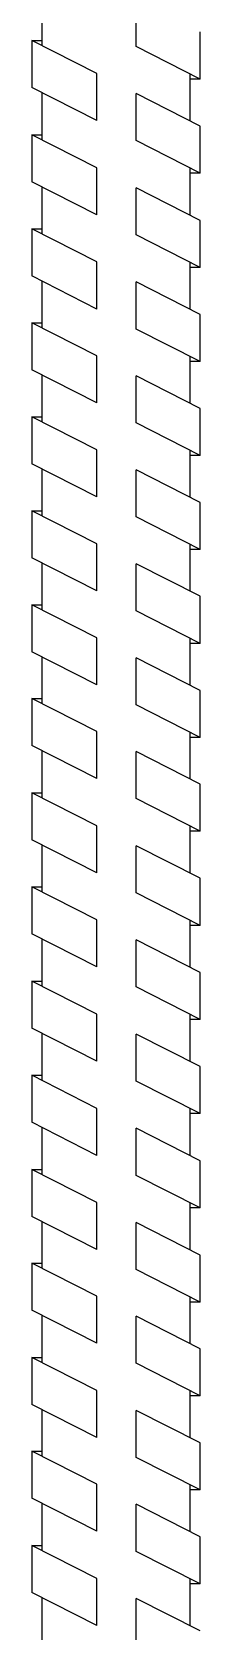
# Model space of a CAD drawing. Header units: millimetres. Extents: x -1985 to 969, y 203 to 500.
# Drawn here: x -1833.583 to -1833.083, y 454.211 to 458.97 of the extents above; entities that cross this region are included whole.
import ezdxf

# ---------------------------------------------------------------- set-up
doc = ezdxf.new("R2010")
doc.units = ezdxf.units.MM
doc.layers.add('ШПАЛА', color=7, linetype='Continuous')

# ---------------------------------------------------------------- blocks, each defined once
blk = doc.blocks.new('Анкер витой')
at = {"color": 252}
for p, q in [((-147935.58, -8138.33), (-147935.58, -8131.33)), ((-147920.22, -8137.51), (-147910.58, -8132.6)), ((-147910.58, -8132.6), (-147912.09, -8132.6)), ((-147910.58, -8132.6), (-147910.58, -8139.6)), ((-147935.58, -8138.33), (-147926.07, -8133.48)), ((-147935.58, -8138.33), (-147934.09, -8138.33)), ((-147920.22, -8144.51), (-147910.58, -8139.6)), ((-147935.58, -8145.34), (-147926.07, -8140.49)), ((-147935.58, -8152.34), (-147935.58, -8145.34)), ((-147920.22, -8151.54), (-147910.58, -8146.62)), ((-147910.58, -8146.62), (-147912.09, -8146.62)), ((-147910.58, -8146.62), (-147910.58, -8153.62)), ((-147935.58, -8152.34), (-147926.07, -8147.49)), ((-147935.58, -8152.34), (-147934.09, -8152.34)), ((-147920.22, -8158.54), (-147910.58, -8153.62)), ((-147935.58, -8159.36), (-147926.07, -8154.52)), ((-147935.58, -8166.36), (-147935.58, -8159.36)), ((-147920.22, -8165.55), (-147910.58, -8160.63)), ((-147910.58, -8160.63), (-147912.09, -8160.63)), ((-147910.58, -8160.63), (-147910.58, -8167.63)), ((-147935.58, -8166.36), (-147926.07, -8161.52)), ((-147935.58, -8166.36), (-147934.09, -8166.36)), ((-147920.22, -8172.55), (-147910.58, -8167.63)), ((-147935.58, -8173.37), (-147926.07, -8168.53)), ((-147935.58, -8180.37), (-147935.58, -8173.37)), ((-147920.22, -8179.5), (-147910.58, -8174.59)), ((-147910.58, -8174.59), (-147912.09, -8174.59)), ((-147910.58, -8174.59), (-147910.58, -8181.59)), ((-147935.58, -8180.37), (-147926.07, -8175.53)), ((-147935.58, -8180.37), (-147934.09, -8180.37)), ((-147935.58, -8187.33), (-147926.07, -8182.48)), ((-147920.22, -8186.5), (-147910.58, -8181.59)), ((-147935.58, -8194.33), (-147935.58, -8187.33)), ((-147935.58, -8194.33), (-147926.07, -8189.48)), ((-147920.22, -8193.51), (-147910.58, -8188.6)), ((-147910.58, -8188.6), (-147912.09, -8188.6)), ((-147910.58, -8188.6), (-147910.58, -8195.6)), ((-147935.58, -8194.33), (-147934.09, -8194.33)), ((-147935.58, -8201.33), (-147926.07, -8196.49)), ((-147920.22, -8200.51), (-147910.58, -8195.6)), ((-147935.58, -8208.33), (-147935.58, -8201.33)), ((-147935.58, -8208.33), (-147926.07, -8203.49)), ((-147920.22, -8207.48), (-147910.58, -8202.57)), ((-147910.58, -8202.57), (-147912.09, -8202.57)), ((-147910.58, -8202.57), (-147910.58, -8209.57)), ((-147935.58, -8208.33), (-147934.09, -8208.33)), ((-147935.58, -8215.3), (-147926.07, -8210.46)), ((-147920.22, -8214.48), (-147910.58, -8209.57)), ((-147935.58, -8222.3), (-147935.58, -8215.3)), ((-147935.58, -8222.3), (-147926.07, -8217.46)), ((-147920.22, -8221.49), (-147910.58, -8216.58)), ((-147910.58, -8216.58), (-147912.09, -8216.58)), ((-147910.58, -8216.58), (-147910.58, -8223.58)), ((-147935.58, -8222.3), (-147934.09, -8222.3)), ((-147935.58, -8229.31), (-147926.07, -8224.47)), ((-147920.22, -8228.49), (-147910.58, -8223.58)), ((-147935.58, -8236.31), (-147935.58, -8229.31)), ((-147935.58, -8236.31), (-147926.07, -8231.47)), ((-147920.22, -8235.43), (-147910.58, -8230.52)), ((-147910.58, -8230.52), (-147912.09, -8230.52)), ((-147910.58, -8230.52), (-147910.58, -8237.52)), ((-147935.58, -8236.31), (-147934.09, -8236.31)), ((-147935.58, -8243.26), (-147926.07, -8238.41)), ((-147920.22, -8242.43), (-147910.58, -8237.52)), ((-147935.58, -8250.26), (-147935.58, -8243.26)), ((-147935.58, -8250.26), (-147926.07, -8245.41)), ((-147920.22, -8249.44), (-147910.58, -8244.53)), ((-147910.58, -8244.53), (-147912.09, -8244.53)), ((-147910.58, -8244.53), (-147910.58, -8251.53)), ((-147935.58, -8250.26), (-147934.09, -8250.26)), ((-147920.22, -8256.44), (-147910.58, -8251.53)), ((-147935.58, -8257.26), (-147926.07, -8252.42)), ((-147935.58, -8264.26), (-147935.58, -8257.26)), ((-147920.22, -8263.45), (-147910.58, -8258.54)), ((-147910.58, -8258.54), (-147912.09, -8258.54)), ((-147910.58, -8258.54), (-147910.58, -8265.54)), ((-147935.58, -8264.26), (-147926.07, -8259.42)), ((-147935.58, -8264.26), (-147934.09, -8264.26)), ((-147920.22, -8270.45), (-147910.58, -8265.54)), ((-147935.58, -8271.27), (-147926.07, -8266.43)), ((-147935.58, -8278.27), (-147935.58, -8271.27)), ((-147920.22, -8277.46), (-147910.58, -8272.55)), ((-147910.58, -8272.55), (-147912.09, -8272.55)), ((-147910.58, -8272.55), (-147910.58, -8279.55)), ((-147935.58, -8278.27), (-147926.07, -8273.43)), ((-147935.58, -8278.27), (-147934.09, -8278.27)), ((-147920.22, -8284.46), (-147910.58, -8279.55)), ((-147935.58, -8285.28), (-147926.07, -8280.44)), ((-147935.58, -8292.28), (-147935.58, -8285.28)), ((-147920.22, -8291.49), (-147910.58, -8286.57)), ((-147910.58, -8286.57), (-147912.09, -8286.57)), ((-147910.58, -8286.57), (-147910.58, -8293.57)), ((-147935.58, -8292.28), (-147926.07, -8287.44)), ((-147935.58, -8292.28), (-147934.09, -8292.28)), ((-147920.22, -8298.49), (-147910.58, -8293.57)), ((-147935.58, -8299.31), (-147926.07, -8294.46)), ((-147935.58, -8306.31), (-147935.58, -8299.31)), ((-147935.58, -8306.31), (-147926.07, -8301.46)), ((-147920.22, -8305.49), (-147910.58, -8300.58)), ((-147910.58, -8300.58), (-147912.09, -8300.58)), ((-147910.58, -8300.58), (-147910.58, -8307.58)), ((-147935.58, -8306.31), (-147934.09, -8306.31)), ((-147935.58, -8313.32), (-147926.07, -8308.47)), ((-147920.22, -8312.49), (-147910.58, -8307.58)), ((-147935.58, -8320.32), (-147935.58, -8313.32)), ((-147935.58, -8320.32), (-147926.07, -8315.47)), ((-147920.22, -8319.45), (-147910.58, -8314.54)), ((-147910.58, -8314.54), (-147912.09, -8314.54)), ((-147910.58, -8314.54), (-147910.58, -8321.54)), ((-147935.58, -8320.32), (-147934.09, -8320.32)), ((-147935.58, -8327.27), (-147926.07, -8322.43)), ((-147920.22, -8326.45), (-147910.58, -8321.54)), ((-147935.58, -8334.27), (-147935.58, -8327.27)), ((-147935.58, -8334.27), (-147926.07, -8329.43)), ((-147920.22, -8333.46), (-147910.58, -8328.55)), ((-147910.58, -8328.55), (-147912.09, -8328.55)), ((-147910.58, -8328.55), (-147910.58, -8335.55)), ((-147935.58, -8334.27), (-147934.09, -8334.27)), ((-147935.58, -8341.28), (-147926.07, -8336.44)), ((-147920.22, -8340.46), (-147910.58, -8335.55)), ((-147935.58, -8348.28), (-147935.58, -8341.28)), ((-147935.58, -8348.28), (-147926.07, -8343.44)), ((-147920.22, -8347.43), (-147910.58, -8342.51)), ((-147910.58, -8342.51), (-147912.09, -8342.51)), ((-147910.58, -8342.51), (-147910.58, -8349.51)), ((-147935.58, -8348.28), (-147934.09, -8348.28)), ((-147935.58, -8355.25), (-147926.07, -8350.41)), ((-147920.22, -8354.43), (-147910.58, -8349.51)), ((-147935.58, -8362.25), (-147935.58, -8355.25)), ((-147935.58, -8362.25), (-147926.07, -8357.41)), ((-147920.22, -8361.44), (-147910.58, -8356.52)), ((-147910.58, -8356.52), (-147912.09, -8356.52)), ((-147910.58, -8356.52), (-147910.58, -8363.52)), ((-147935.58, -8362.25), (-147934.09, -8362.25)), ((-147935.58, -8369.26), (-147926.07, -8364.42)), ((-147920.22, -8368.44), (-147910.58, -8363.52))]:
    blk.add_line(p, q, dxfattribs=at)
at = {"layer": 'ШПАЛА', "color": 252}
for p, q in [((-147926.07, -8133.48), (-147926.07, -8126.48)), ((-147912.09, -8133.37), (-147912.09, -8126.36)), ((-147934.09, -8144.58), (-147934.09, -8137.57)), ((-147920.22, -8144.51), (-147920.22, -8137.51)), ((-147926.07, -8147.49), (-147926.07, -8140.49)), ((-147912.09, -8147.39), (-147912.09, -8140.37)), ((-147934.09, -8158.6), (-147934.09, -8151.58)), ((-147920.22, -8158.54), (-147920.22, -8151.54)), ((-147926.07, -8161.52), (-147926.07, -8154.52)), ((-147912.09, -8161.4), (-147912.09, -8154.39)), ((-147934.09, -8172.61), (-147934.09, -8165.6)), ((-147920.22, -8172.55), (-147920.22, -8165.55)), ((-147926.07, -8175.53), (-147926.07, -8168.53)), ((-147912.09, -8175.35), (-147912.09, -8168.4)), ((-147934.09, -8186.56), (-147934.09, -8179.61)), ((-147920.22, -8186.5), (-147920.22, -8179.5)), ((-147926.07, -8189.48), (-147926.07, -8182.48)), ((-147912.09, -8189.36), (-147912.09, -8182.35)), ((-147934.09, -8200.57), (-147934.09, -8193.56)), ((-147920.22, -8200.51), (-147920.22, -8193.51)), ((-147926.07, -8203.49), (-147926.07, -8196.49)), ((-147912.09, -8203.33), (-147912.09, -8196.36)), ((-147934.09, -8214.54), (-147934.09, -8207.57)), ((-147920.22, -8214.48), (-147920.22, -8207.48)), ((-147926.07, -8217.46), (-147926.07, -8210.46)), ((-147912.09, -8217.34), (-147912.09, -8210.33)), ((-147934.09, -8228.55), (-147934.09, -8221.54)), ((-147920.22, -8228.49), (-147920.22, -8221.49)), ((-147926.07, -8231.47), (-147926.07, -8224.47)), ((-147912.09, -8231.28), (-147912.09, -8224.34)), ((-147934.09, -8242.49), (-147934.09, -8235.55)), ((-147920.22, -8242.43), (-147920.22, -8235.43)), ((-147926.07, -8245.41), (-147926.07, -8238.41)), ((-147912.09, -8245.29), (-147912.09, -8238.28)), ((-147934.09, -8256.5), (-147934.09, -8249.49)), ((-147920.22, -8256.44), (-147920.22, -8249.44)), ((-147926.07, -8259.42), (-147926.07, -8252.42)), ((-147912.09, -8259.3), (-147912.09, -8252.29)), ((-147920.22, -8270.45), (-147920.22, -8263.45)), ((-147934.09, -8270.51), (-147934.09, -8263.5)), ((-147926.07, -8273.43), (-147926.07, -8266.43)), ((-147912.09, -8273.31), (-147912.09, -8266.3)), ((-147934.09, -8284.52), (-147934.09, -8277.51)), ((-147920.22, -8284.46), (-147920.22, -8277.46)), ((-147926.07, -8287.44), (-147926.07, -8280.44)), ((-147912.09, -8287.34), (-147912.09, -8280.31)), ((-147934.09, -8298.55), (-147934.09, -8291.52)), ((-147920.22, -8298.49), (-147920.22, -8291.49)), ((-147912.09, -8301.35), (-147912.09, -8294.34)), ((-147926.07, -8301.46), (-147926.07, -8294.46)), ((-147934.09, -8312.56), (-147934.09, -8305.55)), ((-147920.22, -8312.49), (-147920.22, -8305.49)), ((-147926.07, -8315.47), (-147926.07, -8308.47)), ((-147912.09, -8315.3), (-147912.09, -8308.35)), ((-147934.09, -8326.51), (-147934.09, -8319.56)), ((-147920.22, -8326.45), (-147920.22, -8319.45)), ((-147926.07, -8329.43), (-147926.07, -8322.43)), ((-147912.09, -8329.31), (-147912.09, -8322.3)), ((-147934.09, -8340.52), (-147934.09, -8333.51)), ((-147920.22, -8340.46), (-147920.22, -8333.46)), ((-147926.07, -8343.44), (-147926.07, -8336.44)), ((-147912.09, -8343.28), (-147912.09, -8336.31)), ((-147934.09, -8354.49), (-147934.09, -8347.52)), ((-147920.22, -8354.43), (-147920.22, -8347.43)), ((-147926.07, -8357.41), (-147926.07, -8350.41)), ((-147912.09, -8357.29), (-147912.09, -8350.28)), ((-147934.09, -8368.5), (-147934.09, -8361.49)), ((-147920.22, -8368.44), (-147920.22, -8361.44)), ((-147926.07, -8371.42), (-147926.07, -8364.42)), ((-147912.09, -8371.24), (-147912.09, -8364.29))]:
    blk.add_line(p, q, dxfattribs=at)

msp = doc.modelspace()

# ---------------------------------------------------------------- block references
at = {"extrusion": (0, 0, -1), "xscale": 0.01999999999998181, "yscale": 0.01999999999998181, "zscale": -0.02}
msp.add_blockref('Анкер витой', (4791.7945, 621.5965), dxfattribs=at)

doc.saveas('drawing.dxf')
